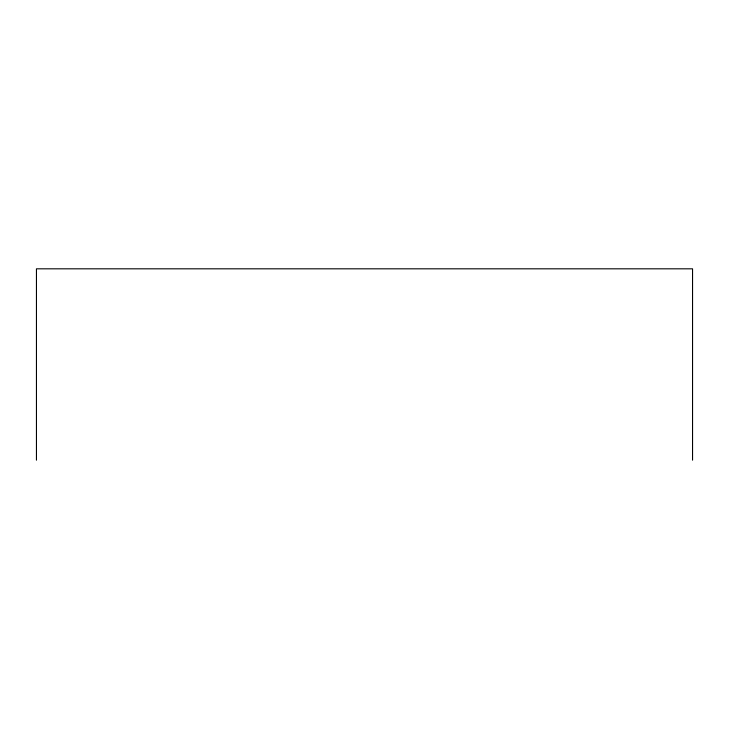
<?xml version="1.0" encoding="UTF-8"?>
<svg xmlns="http://www.w3.org/2000/svg" width="729" height="729" viewBox="0 0 729 729"><rect width="100%" height="100%" fill="white"/><g stroke="black" fill="none" stroke-linecap="round" stroke-linejoin="round"><path stroke-width="1.09" d="M692.55 460.181L692.55 268.819L36.45 268.819L36.45 460.181"/></g></svg>
